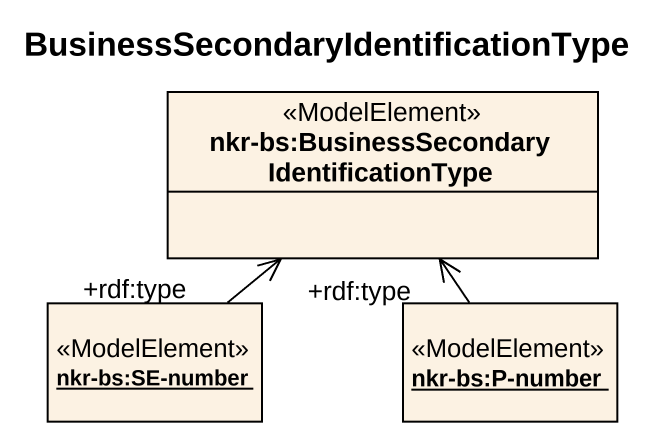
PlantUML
@startuml
title BusinessSecondaryIdentificationType
hide circle
hide empty members
class "nkr-bs:BusinessSecondaryIdentificationType" as nkr_bs_BusinessSecondaryIden <<ModelElement>>
object "nkr-bs:SE-number" as nkr_bs_SE_number <<ModelElement>>
object "nkr-bs:P-number" as nkr_bs_P_number <<ModelElement>>
nkr_bs_SE_number -up-> "+rdf:type" nkr_bs_BusinessSecondaryIden
nkr_bs_P_number -up-> "+rdf:type" nkr_bs_BusinessSecondaryIden
@enduml
